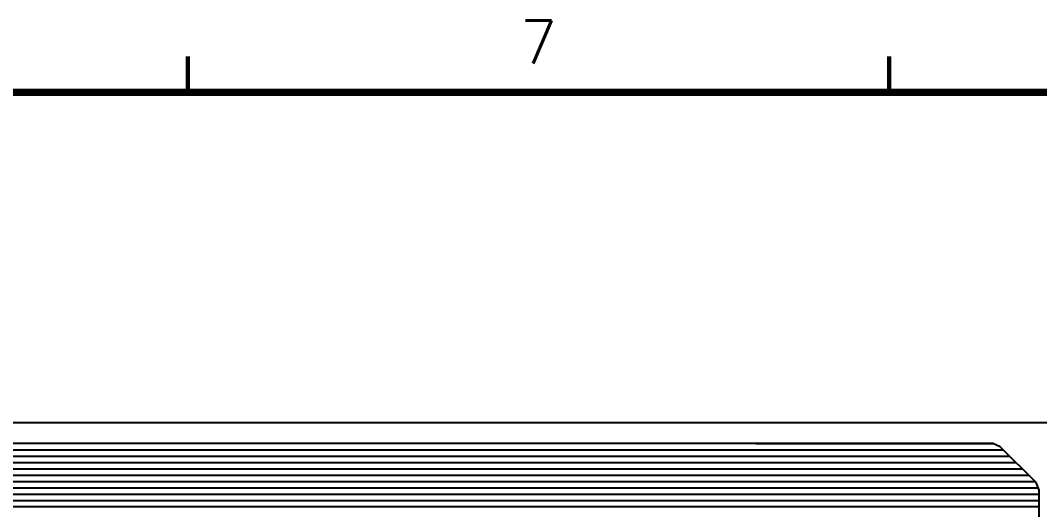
# Model space of a CAD drawing. Extents: x 295 to 953, y 10 to 290.
# Drawn here: x 772.8 to 843.7, y 256 to 290 of the extents above; entities that cross this region are included whole.
import ezdxf
from ezdxf.enums import TextEntityAlignment as Align

# ---------------------------------------------------------------- set-up
doc = ezdxf.new("R2010")
doc.units = 0
doc.header["$LTSCALE"] = 5
doc.header["$MEASUREMENT"] = 0
doc.layers.get('0').update_dxf_attribs({"linetype": 'CONTINUOUS', "lineweight": 25})
for name, color, linetype in [('DV-PEI-A6_TOP', 5, 'CONTINUOUS'), ('문자', 4, 'CONTINUOUS'), ('테두리', 3, 'CONTINUOUS')]:
    doc.layers.add(name, color=color, linetype=linetype)
doc.styles.get("Standard").update_dxf_attribs({"font": 'simplex.shx'})

# ---------------------------------------------------------------- blocks, each defined once
blk = doc.blocks.new('C')
at = {"layer": '테두리'}
for points, const_width in [([(307.5, 287.5), (307.5, 285)], 0.3), ([(356.25, 287.5), (356.25, 285)], 0.3), ([(15, 285), (15, 15), (405, 15), (405, 285), (15, 285)], 0.5)]:
    blk.add_lwpolyline(points, dxfattribs=dict(at, const_width=const_width))
at = {"layer": '문자'}
blk.add_text('7', height=3, dxfattribs=at).set_placement((331.875, 288.5), align=Align.MIDDLE)

msp = doc.modelspace()

# ---------------------------------------------------------------- linework, layer by layer
at = {"layer": 'DV-PEI-A6_TOP', "color": 7}
for p, q in [((858.075, 262), (515.377, 262)), ((531.402, 260.124), (841.179, 260.124)), ((823.946, 260.562), (532.143, 260.562)), ((823.946, 260.562), (840.438, 260.562)), ((840.438, 260.562), (823.946, 260.562)), ((840.952, 260.346), (840.438, 260.562)), ((843.446, 257.852), (840.952, 260.346)), ((673.713, 259.686), (841.618, 259.686)), ((674.793, 259.248), (842.056, 259.248)), ((675.232, 258.81), (842.494, 258.81)), ((760.355, 258.372), (842.932, 258.372)), ((760.928, 257.934), (843.37, 257.934)), ((761.366, 257.495), (843.592, 257.495)), ((843.662, 257.338), (843.446, 257.852)), ((843.662, 249.749), (843.662, 257.338)), ((761.804, 257.057), (843.662, 257.057)), ((762.242, 256.619), (843.662, 256.619)), ((762.681, 256.181), (843.662, 256.181))]:
    msp.add_line(p, q, dxfattribs=at)

# ---------------------------------------------------------------- block references
msp.add_blockref('C', (476.978, 0))

doc.saveas('drawing.dxf')
